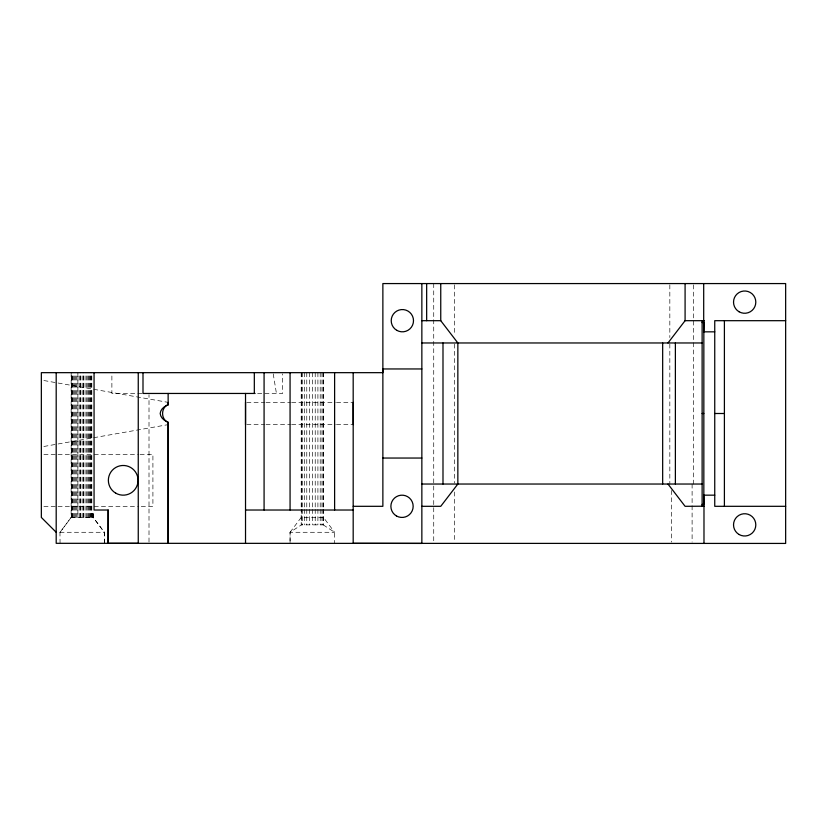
<?xml version="1.0" encoding="UTF-8"?>
<svg xmlns="http://www.w3.org/2000/svg" width="827" height="827" viewBox="0 0 827 827"><rect width="100%" height="100%" fill="white"/><g stroke="black" fill="none" stroke-linecap="round" stroke-linejoin="round"><path stroke-width="0.62" stroke-dasharray="4.13 3.1" d="M60.061 532.288L71.132 517.444L71.153 372.667M71.432 517.444L71.432 372.667M71.877 517.444L71.877 372.667M71.908 517.444L71.908 372.667M72.538 517.444L72.538 372.667M73.324 517.444L73.376 372.667M74.306 517.444L74.306 372.667M75.371 517.444L75.443 372.667M76.622 517.444L76.622 372.667M79.299 517.444L79.299 372.667M80.695 517.444L80.695 372.667M80.777 517.444L80.777 372.667M82.183 517.444L82.183 372.667M83.599 517.444L83.599 372.667M83.682 517.444L83.682 372.667M85.067 517.444L85.067 372.667M86.411 517.444L86.484 372.667M87.755 517.444L87.755 372.667M88.934 517.444L88.934 372.667M88.996 517.444L88.996 372.667M90.06 517.444L90.06 372.667M90.991 517.444L90.991 372.667M91.042 517.444L91.042 372.667M91.828 517.444L91.828 372.667M92.459 517.444L92.49 511.034M92.944 517.444L92.944 511.034M104.305 543.318L104.305 532.288L93.234 517.444L93.317 512.316L93.224 517.444L104.398 532.288L104.398 543.318M149.005 542.026L149.005 394.748M290.07 532.288L301.204 517.444L323.481 517.444L334.615 532.288L290.07 532.288L290.07 543.318L290.081 532.288L301.462 524.866M60.061 543.318L59.968 532.288L71.246 517.444M43.883 446.466L166.868 424.861M141.944 393.456L111.883 393.456L111.883 373.887M257.642 393.456L282.648 393.456L282.648 373.887M246.808 402.367L264.743 402.367M266.025 402.367L290.38 402.367M291.662 402.367L335.235 402.367M336.517 402.367L353.181 402.367M246.808 424.633L264.743 424.633M266.025 424.633L290.38 424.633M291.662 424.633L335.235 424.633M336.517 424.633L353.181 424.633M43.914 454.333L56.743 454.333M58.024 454.333L138.802 454.333M140.083 454.333L152.912 454.333L152.912 506.31L140.083 506.31M43.914 506.31L56.743 506.31M58.024 506.31L138.802 506.31M71.05 517.444L93.317 517.444M59.968 532.288L104.398 532.288M43.883 380.534L168.139 402.367M323.223 524.866L334.604 532.288L334.615 543.318M273.23 373.887L276.435 393.456M693.584 284.86L693.584 484.033M692.106 484.033L692.106 542.14M671.317 490.483L671.317 542.14M669.829 284.86L669.829 337.54M669.829 343.97L669.829 484.033M454.519 284.86L454.519 335.028M454.519 344.032L454.519 482.968M454.519 491.972L454.519 542.14M433.73 283.568L433.73 542.14M323.481 372.667L323.481 508.471M323.481 509.391L323.481 524.866L301.204 524.866L301.204 509.391M323.099 372.667L323.099 508.471M323.099 509.391L323.099 524.866M321.982 372.667L321.982 508.471M321.982 509.391L321.982 524.866M320.214 372.667L320.214 508.471M320.214 509.391L320.214 524.866M317.909 372.667L317.909 508.471M317.909 509.391L317.909 524.866M315.221 372.667L315.221 508.471M315.221 509.391L315.221 524.866M312.348 372.667L312.348 508.471M312.348 509.391L312.348 524.866M309.463 372.667L309.463 508.471M309.463 509.391L309.463 524.866M306.776 372.667L306.776 508.471M306.776 509.391L306.776 524.866M304.47 372.667L304.47 508.471M304.47 509.391L304.47 524.866M302.703 372.667L302.703 508.471M302.703 509.391L302.703 524.866M301.586 372.667L301.586 508.471M301.586 509.391L301.586 524.866M301.204 372.667L301.204 508.471M77.883 372.667L77.883 517.444L77.965 372.667"/><path stroke-width="1.24" d="M56.195 532.288L41.35 517.444L41.35 372.667L382.87 372.667L382.87 283.568L785.65 283.568L785.65 543.432L56.195 543.318L56.195 372.667M138.254 372.667L138.254 543.318L108.141 543.339L108.172 510.021L94.061 510.021L94.061 372.667M168.139 404.641C160.738 407.618 160.738 419.392 168.139 422.37L168.139 543.318L168.139 422.204C164.346 420.788 160.552 417.811 160.19 413.5C160.552 409.2 164.346 406.222 168.139 404.806L168.139 402.367M245.526 424.633L245.526 402.367M353.181 424.633L353.181 402.367M703.984 543.432L703.984 506.31L702.123 504.449L703.839 504.47L703.849 322.292L702.123 322.551L703.984 320.69L703.829 331.834L714.745 331.834M667.989 342.967L685.087 320.69L685.087 283.568M108.141 543.339L108.172 510.021M667.989 484.033L685.087 506.31L703.87 506.207M421.853 320.69L440.75 320.69L457.848 342.967L457.848 484.033L440.75 506.31L421.853 506.31M685.087 320.69L703.984 320.69M785.65 320.69L714.745 320.69L714.745 506.31L785.65 506.31M421.853 342.967L702.123 342.967M421.853 368.956L382.87 368.956L382.87 506.31L353.181 506.31M255.109 393.456L142.999 393.456L142.999 372.667M702.123 413.5L703.829 413.5M714.745 413.5L724.4 413.5M382.87 458.044L421.853 458.044M421.853 484.033L702.123 484.033M714.745 495.166L703.829 495.166L703.984 506.31M245.526 510.021L353.181 510.021M703.87 320.793L702.123 320.69L702.123 506.31M724.4 320.69L724.4 506.31M703.694 283.568L703.694 320.69M675.38 342.967L675.38 484.033M662.665 342.967L662.665 484.033M442.993 342.967L442.993 484.033M440.75 283.568L440.75 320.69M426.66 283.568L426.66 320.69M421.853 283.568L421.853 543.432L353.181 543.318L353.181 372.667M334.615 372.667L334.615 510.021M290.07 372.667L290.07 510.021M264.082 372.667L264.082 510.021M254.323 372.667L254.323 393.456M245.526 393.456L245.526 543.318M168.139 393.456L168.139 404.806M115.79 493.181A14.845 14.845 0 0 0 138.057 480.322A14.845 14.845 0 0 0 115.79 467.462A14.845 14.845 0 0 0 115.79 493.181M739.1 534.511A11.133 11.133 0 0 0 755.806 524.866A11.133 11.133 0 0 0 739.1 515.221A11.133 11.133 0 0 0 739.1 534.511M739.1 311.779A11.133 11.133 0 0 0 755.806 302.134A11.133 11.133 0 0 0 739.1 292.489A11.133 11.133 0 0 0 739.1 311.779M396.453 515.955A11.133 11.133 0 0 0 413.159 506.31A11.133 11.133 0 0 0 396.453 496.665A11.133 11.133 0 0 0 396.453 515.955M396.795 330.335A11.133 11.133 0 0 0 413.5 320.69A11.133 11.133 0 0 0 396.795 311.045A11.133 11.133 0 0 0 396.795 330.335"/></g></svg>
